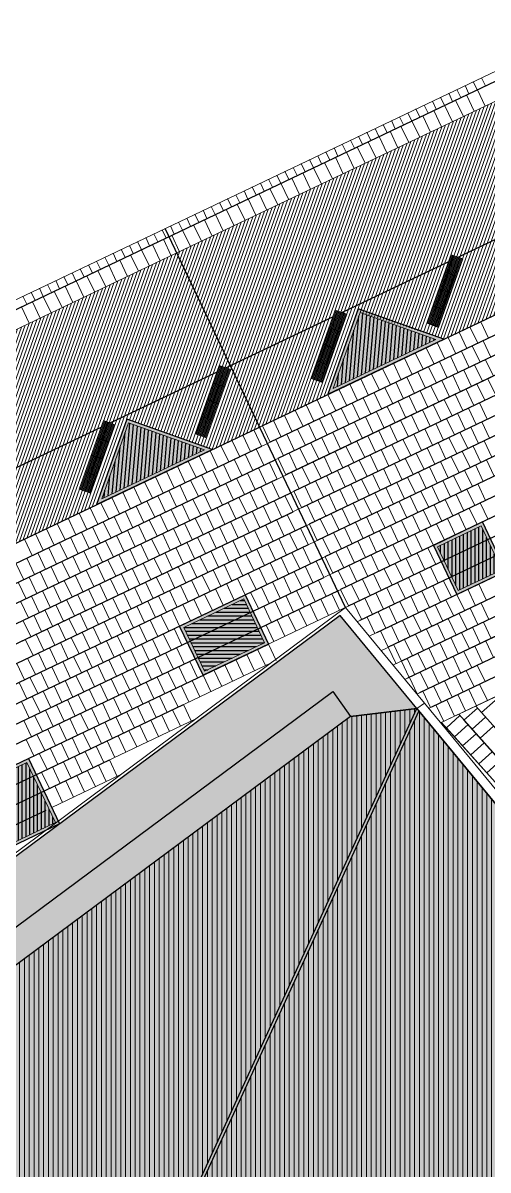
# Model space of a CAD drawing. Header units: metres. Extents: x 679599 to 680028, y 2748524 to 2748840.
# Drawn here: x 679898.91 to 679914.3, y 2748782.19 to 2748820.11 of the extents above; entities that cross this region are included whole.
import ezdxf

# ---------------------------------------------------------------- set-up
doc = ezdxf.new("R2010")
doc.units = ezdxf.units.M
doc.header["$LTSCALE"] = 5
doc.layers.add('00-AUX', color=2, linetype='Continuous', plot=False)
doc.layers.add('00-AUX Tree Pit', color=2, linetype='Continuous', plot=False)
for name, color, linetype, lineweight, plot in [('02-L-B-Barrier Curb', 210, 'Continuous', 5, False), ('02-L-B-Channel', 140, 'Continuous', 5, False), ('02-L-B-Curb', 11, 'Continuous', 5, False)]:
    doc.layers.add(name, color=color, linetype=linetype, lineweight=lineweight, plot=plot)
for name, color, linetype, lineweight in [('02-L-B-Flat Bar', 181, 'Continuous', 5), ('03-TR-Pavement_04_Dry Meadow_', 54, 'Continuous', 5), ('04-BK-Tree Pit', 6, 'Continuous', 5)]:
    doc.layers.add(name, color=color, linetype=linetype, lineweight=lineweight)
for name, color, linetype, lineweight, true_color in [('02-L-Joints-Paviment_07_Precast Concrete Blocks 60X40', 7, 'Continuous', 5, 0x999999), ('03-TR-Pavement_04_Dry Meadow_2', 7, 'Continuous', 5, 0xe2c75d), ('03-TR-Pavement_07_Precast Concrete Blocks 20X10', 7, 'Continuous', 5, 0x999999), ('03-TR-Pavement_07_Precast Concrete Blocks 60X40', 7, 'Continuous', 5, 0x999999), ('03-TR-Pavement_07_Precast irregular Concrete Blocks', 7, 'Continuous', 5, 0xb3b3b3)]:
    doc.layers.add(name, color=color, linetype=linetype, lineweight=lineweight, true_color=true_color)
doc.layers.add('03-TR-Pavement_00_Dry Swale', color=7, linetype='Continuous', true_color=0x6e5d3a)
doc.layers.add('03-TR-Tree Pit_White', color=7, linetype='Continuous', true_color=0xfcfcfc)
doc.layers.add('03-TR-Tree Pit_Green', color=46, linetype='Continuous')

# ---------------------------------------------------------------- blocks, each defined once
blk = doc.blocks.new('*U5')
at = {"layer": '02-L-B-Channel'}
blk.add_lwpolyline([(0, 0), (0, -0.3)], dxfattribs=at)
blk = doc.blocks.new('*U6')
at = {"layer": '02-L-B-Channel', "color": 0, "linetype": 'ByBlock', "lineweight": -2, "transparency": 16777216, "rotation": 25.44812428929673}
for p in [(679913.536, 2748818.038), (679913.807, 2748818.167), (679914.078, 2748818.296), (679912.724, 2748817.651), (679912.994, 2748817.78), (679913.265, 2748817.909), (679911.911, 2748817.264), (679912.182, 2748817.393), (679912.453, 2748817.522), (679911.098, 2748816.878), (679911.369, 2748817.006), (679911.64, 2748817.135), (679910.286, 2748816.491), (679910.556, 2748816.62), (679910.827, 2748816.749), (679909.473, 2748816.104), (679909.744, 2748816.233), (679910.015, 2748816.362), (679908.66, 2748815.717), (679908.931, 2748815.846), (679909.202, 2748815.975), (679907.847, 2748815.331), (679908.118, 2748815.46), (679908.389, 2748815.588), (679907.035, 2748814.944), (679907.306, 2748815.073), (679907.577, 2748815.202), (679906.222, 2748814.557), (679906.493, 2748814.686), (679906.764, 2748814.815), (679905.409, 2748814.17), (679905.68, 2748814.299), (679905.951, 2748814.428), (679904.597, 2748813.784), (679904.868, 2748813.913), (679905.139, 2748814.042), (679903.784, 2748813.397), (679904.055, 2748813.526), (679904.326, 2748813.655), (679902.971, 2748813.01), (679903.242, 2748813.139), (679903.513, 2748813.268), (679902.159, 2748812.624), (679902.43, 2748812.752), (679902.701, 2748812.881), (679901.346, 2748812.237), (679901.617, 2748812.366), (679901.888, 2748812.495), (679900.804, 2748811.979), (679901.075, 2748812.108), (679899.992, 2748811.592), (679900.263, 2748811.721), (679900.533, 2748811.85), (679899.179, 2748811.206), (679899.45, 2748811.334), (679899.721, 2748811.463), (679898.908, 2748811.077)]:
    blk.add_blockref('*U5', p, dxfattribs=at)
blk = doc.blocks.new('ALCORQUE RECTANGULAR')
at = {"layer": '03-TR-Tree Pit_Green', "ltscale": 0.3}
h = blk.add_hatch(dxfattribs=at)
h.set_pattern_fill('ANSI31', color=256, scale=0.04, angle=-45)
h.set_pattern_definition([(360, (-2068898.16958, 3428624.0145), (3e-17, 0.127), [])])
h.paths.add_polyline_path([(679903.391, 2748647.421), (679902.702, 2748648.869), (679904.689, 2748649.814), (679905.377, 2748648.367)])
at = {"layer": '03-TR-Tree Pit_White'}
h = blk.add_hatch(color=256, dxfattribs=at)
h.dxf.hatch_style = 1
h.paths.add_polyline_path([(679903.344, 2748647.288), (679902.569, 2748648.916), (679904.736, 2748649.947), (679905.511, 2748648.319)])
at = {"layer": '02-L-B-Curb'}
blk.add_lwpolyline([(679903.344, 2748647.288), (679902.569, 2748648.916), (679904.736, 2748649.947), (679905.511, 2748648.319)], close=True, dxfattribs=at)
at = {"layer": '02-L-B-Curb', "color": 6}
blk.add_lwpolyline([(679903.391, 2748647.421), (679902.702, 2748648.868), (679904.689, 2748649.814), (679905.378, 2748648.366)], close=True, dxfattribs=at)
blk = doc.blocks.new('Escocell Quadrat')
at = {"layer": '03-TR-Tree Pit_Green'}
h = blk.add_hatch(dxfattribs=at)
h.set_pattern_fill('ANSI31', color=256, scale=0.04, angle=19.5514)
h.set_pattern_definition([(64.551379247, (-1794786.01457, -2189831.7944), (-0.114677314033, 0.0545720958565), [])])
h.paths.add_polyline_path([(-1.159, 0.359), (-2.759, 0.359), (-2.759, -1.241), (-1.159, -1.241)])
at = {"layer": '03-TR-Tree Pit_White'}
h = blk.add_hatch(color=256, dxfattribs=at)
h.dxf.hatch_style = 1
h.paths.add_polyline_path([(-2.859, 0.459), (-1.059, 0.459), (-1.059, -1.341), (-2.859, -1.341)])
at = {"ltscale": 0.3}
blk.add_lwpolyline([(-2.759, -1.241), (-1.159, -1.241), (-1.159, 0.359), (-2.759, 0.359)], close=True, dxfattribs=at)
at = {"layer": '02-L-B-Curb', "ltscale": 0.3}
blk.add_lwpolyline([(-2.859, -1.341), (-1.059, -1.341), (-1.059, 0.459), (-2.859, 0.459)], close=True, dxfattribs=at)
blk = doc.blocks.new('Alcorque Parking 8m2')
at = {"layer": '03-TR-Tree Pit_Green', "ltscale": 0.3}
h = blk.add_hatch(dxfattribs=at)
h.set_pattern_fill('ANSI31', color=256, scale=0.04, angle=40)
h.set_pattern_definition([(85, (-679726.04474, -2748720.75428), (-0.1265167266577, 0.011068779329), [])])
h.paths.add_polyline_path([(-1.079, -0.384), (2.316, 1.231), (-0.189, 2.121)])
at = {"layer": '03-TR-Tree Pit_White'}
h = blk.add_hatch(color=256, dxfattribs=at)
h.dxf.hatch_style = 1
h.paths.add_polyline_path([(-1.254, -0.578), (2.577, 1.245), (-0.25, 2.249)])
at = {"layer": '02-L-B-Curb'}
blk.add_lwpolyline([(2.577, 1.245), (-0.25, 2.249), (-1.254, -0.578)], close=True, dxfattribs=at)
at = {"layer": '02-L-B-Curb', "color": 6}
blk.add_lwpolyline([(2.316, 1.231), (-0.189, 2.121), (-1.079, -0.384)], close=True, dxfattribs=at)
blk = doc.blocks.new('Piece Parking')
blk.add_wipeout([(-1.7, 0.2), (-1.7, -0.2), (0.7, -0.2), (0.7, 0.2)])
at = {"layer": '03-TR-Pavement_07_Precast irregular Concrete Blocks'}
h = blk.add_hatch(dxfattribs=at)
h.set_pattern_fill('ANSI31', color=256, scale=0.01, angle=135)
h.paths.add_polyline_path([(-1.7, 0.2), (0.7, 0.2), (0.7, -0.2), (-1.7, -0.2)])
blk.add_lwpolyline([(-1.7, 0.2), (0.7, 0.2), (0.7, -0.2), (-1.7, -0.2)], close=True)
at = {"layer": '02-L-Joints-Paviment_07_Precast Concrete Blocks 60X40'}
for points in [[(-1.1, 0.2), (-1.1, -0.2)], [(-0.5, 0.2), (-0.5, -0.2)], [(0.1, 0.2), (0.1, -0.2)]]:
    blk.add_lwpolyline(points, dxfattribs=at)
blk = doc.blocks.new('*U48')
at = {"rotation": 44.98941877856481}
blk.add_blockref('Piece Parking', (-0.199, -0.481), dxfattribs=at)
blk = doc.blocks.new('*U49')
at = {"layer": '02-L-B-Barrier Curb', "color": 0, "linetype": 'ByBlock', "lineweight": -2, "transparency": 16777216, "rotation": 25.44812303892089}
for p in [(679913.007, 2748812.232), (679909.169, 2748810.406), (679905.332, 2748808.58), (679901.494, 2748806.754)]:
    blk.add_blockref('*U48', p, dxfattribs=at)

msp = doc.modelspace()

# ---------------------------------------------------------------- hatches: boundary and pattern name
at = {"layer": '03-TR-Pavement_00_Dry Swale', "ltscale": 0.3}
h = msp.add_hatch(dxfattribs=at)
h.set_pattern_fill('ANSI38', color=256, scale=0.0393, angle=315)
h.paths.add_polyline_path([(679857.23, 2748759.464), (679909.163, 2748798.008), (679909.744, 2748797.184), (679911.938, 2748797.45), (679909.399, 2748800.523), (679856.611, 2748761.342)])
at = {"layer": '03-TR-Pavement_00_Dry Swale', "ltscale": 0.3, "true_color": 0xb29c70}
h = msp.add_hatch(dxfattribs=at)
h.set_pattern_fill('ANSI38', color=33, scale=0.0393, angle=315)
h.paths.add_polyline_path([(679909.744, 2748797.184), (679909.163, 2748798.008), (679857.23, 2748759.464), (679857.561, 2748758.458)])
at = {"layer": '03-TR-Pavement_04_Dry Meadow_', "linetype": 'Continuous'}
h = msp.add_hatch(dxfattribs=at)
h.set_pattern_fill('ANSI31', color=256, scale=0.0502, angle=45)
h.paths.add_polyline_path([(679911.938, 2748797.45), (679909.744, 2748797.184), (679857.561, 2748758.458), (679859.401, 2748752.884), (679904.284, 2748780.824)])
at = {"layer": '03-TR-Pavement_04_Dry Meadow_'}
h = msp.add_hatch(dxfattribs=at)
h.set_pattern_fill('ANSI31', color=256, scale=0.0502, angle=45)
h.paths.add_polyline_path([(679919.201, 2748764.2), (679930.812, 2748774.618), (679912.009, 2748797.364), (679904.357, 2748780.743), (679919.2, 2748764.199)])
at = {"layer": '03-TR-Pavement_04_Dry Meadow_2', "ltscale": 2, "transparency": 33554687}
h = msp.add_hatch(dxfattribs=at)
h.set_pattern_fill('AR-CONC', color=256, scale=0.0067, angle=290)
h.paths.add_polyline_path([(679911.938, 2748797.45), (679909.744, 2748797.184), (679857.561, 2748758.458), (679859.401, 2748752.884), (679904.284, 2748780.824)])
at = {"layer": '03-TR-Pavement_04_Dry Meadow_2', "transparency": 33554687}
h = msp.add_hatch(dxfattribs=at)
h.set_pattern_fill('AR-CONC', color=256, scale=0.0067, angle=290)
h.paths.add_polyline_path([(679919.201, 2748764.2), (679930.812, 2748774.618), (679911.938, 2748797.45), (679904.284, 2748780.824), (679919.2, 2748764.199)])
at = {"layer": '03-TR-Pavement_07_Precast Concrete Blocks 20X10'}
h = msp.add_hatch(dxfattribs=at)
h.set_pattern_fill('ANSI31', color=256, scale=0.0315, angle=25.5)
h.set_pattern_definition([(70.5, (0, 0), (-0.094275932128, 0.033384858509), [])])
edge = h.paths.add_edge_path()
edge.add_line((679846.747, 2748785.254), (679848.542, 2748781.477))
edge.add_line((679848.542, 2748781.477), (679851.428, 2748780.438))
edge.add_line((679851.428, 2748780.438), (679855.273, 2748782.267))
edge.add_line((679855.273, 2748782.267), (679856.277, 2748785.094))
edge.add_line((679856.277, 2748785.094), (679859.104, 2748784.09))
edge.add_line((679859.104, 2748784.09), (679862.949, 2748785.92))
edge.add_line((679862.949, 2748785.92), (679863.953, 2748788.747))
edge.add_line((679863.953, 2748788.747), (679866.78, 2748787.743))
edge.add_line((679866.78, 2748787.743), (679870.625, 2748789.573))
edge.add_line((679870.625, 2748789.573), (679871.629, 2748792.4))
edge.add_line((679871.629, 2748792.4), (679874.456, 2748791.396))
edge.add_line((679874.456, 2748791.396), (679878.294, 2748793.222))
edge.add_line((679878.294, 2748793.222), (679879.304, 2748796.052))
edge.add_line((679879.304, 2748796.052), (679882.132, 2748795.049))
edge.add_line((679882.132, 2748795.049), (679885.976, 2748796.878))
edge.add_line((679885.976, 2748796.878), (679886.946, 2748799.611))
edge.add_line((679886.946, 2748799.611), (679886.98, 2748799.704))
edge.add_line((679886.98, 2748799.704), (679889.807, 2748798.7))
edge.add_line((679889.807, 2748798.7), (679893.651, 2748800.53))
edge.add_line((679893.651, 2748800.53), (679894.655, 2748803.357))
edge.add_line((679894.655, 2748803.357), (679897.482, 2748802.353))
edge.add_line((679897.482, 2748802.353), (679901.327, 2748804.183))
edge.add_line((679901.327, 2748804.183), (679902.33, 2748807.009))
edge.add_line((679902.33, 2748807.009), (679905.158, 2748806.006))
edge.add_line((679905.158, 2748806.006), (679909.001, 2748807.835))
edge.add_line((679909.001, 2748807.835), (679909.972, 2748810.567))
edge.add_line((679909.972, 2748810.567), (679912.832, 2748809.658))
edge.add_line((679912.832, 2748809.658), (679916.677, 2748811.487))
edge.add_line((679916.677, 2748811.487), (679917.681, 2748814.314))
edge.add_line((679917.681, 2748814.314), (679920.508, 2748813.31))
edge.add_line((679920.508, 2748813.31), (679924.352, 2748815.139))
edge.add_line((679924.352, 2748815.139), (679925.356, 2748817.966))
edge.add_line((679925.356, 2748817.966), (679928.18, 2748816.961))
edge.add_line((679928.18, 2748816.961), (679932.025, 2748818.791))
edge.add_line((679932.025, 2748818.791), (679933.03, 2748821.618))
edge.add_line((679933.03, 2748821.618), (679935.857, 2748820.614))
edge.add_line((679935.857, 2748820.614), (679939.701, 2748822.444))
edge.add_line((679939.701, 2748822.444), (679940.705, 2748825.27))
edge.add_line((679940.705, 2748825.27), (679943.555, 2748824.267))
edge.add_line((679943.555, 2748824.267), (679947.475, 2748826.144))
edge.add_line((679947.475, 2748826.144), (679948.507, 2748829.047))
edge.add_line((679948.507, 2748829.047), (679946.708, 2748832.826))
edge.add_line((679946.708, 2748832.826), (679846.744, 2748785.257))

# ---------------------------------------------------------------- linework, layer by layer
at = {"layer": '00-AUX'}
for points in [[(679947.256, 2748833.751), (679845.621, 2748785.391)], [(679961.825, 2748832.961), (679906.828, 2748806.79)], [(679961.903, 2748832.334), (679907.086, 2748806.248)], [(679962.342, 2748831.878), (679907.345, 2748805.707)], [(679962.421, 2748831.251), (679907.603, 2748805.165)], [(679962.859, 2748830.795), (679907.863, 2748804.624)], [(679962.938, 2748830.168), (679908.12, 2748804.083)], [(679963.376, 2748829.712), (679908.38, 2748803.541)], [(679851.605, 2748783.013), (679948.419, 2748829.084)], [(679963.455, 2748829.085), (679908.638, 2748803)], [(679963.894, 2748828.63), (679908.897, 2748802.459)], [(679963.972, 2748828.002), (679909.155, 2748801.917)], [(679964.411, 2748827.547), (679909.414, 2748801.376)], [(679964.489, 2748826.92), (679909.672, 2748800.834)], [(679964.928, 2748826.464), (679910.057, 2748800.353)], [(679965.007, 2748825.837), (679910.603, 2748799.948)], [(679965.445, 2748825.381), (679910.995, 2748799.47)], [(679965.523, 2748824.754), (679911.433, 2748799.014)], [(679965.962, 2748824.298), (679911.633, 2748798.445)], [(679966.041, 2748823.671), (679912.028, 2748797.968)], [(679966.48, 2748823.216), (679912.422, 2748797.491)], [(679670.326, 2748694.247), (679906.736, 2748806.746)], [(679670.403, 2748693.619), (679906.813, 2748806.118)], [(679670.841, 2748693.163), (679907.252, 2748805.663)], [(679670.919, 2748692.536), (679907.329, 2748805.035)], [(679671.357, 2748692.08), (679907.767, 2748804.579)], [(679671.434, 2748691.452), (679907.845, 2748803.951)], [(679671.873, 2748690.996), (679908.283, 2748803.495)], [(679671.95, 2748690.369), (679908.36, 2748802.868)], [(679675.639, 2748691.46), (679908.831, 2748802.427)], [(679680.412, 2748693.066), (679908.864, 2748801.779)], [(679684.823, 2748694.501), (679909.347, 2748801.344)], [(679689.235, 2748695.936), (679907.032, 2748799.578)], [(679694.007, 2748697.543), (679904.22, 2748797.575)], [(679914.08, 2748797.313), (679950.007, 2748757.266)], [(679912.92, 2748796.809), (679948.98, 2748756.614)], [(679913.5, 2748797.061), (679949.427, 2748757.015)], [(679698.419, 2748698.977), (679901.769, 2748795.744)], [(679703.192, 2748700.584), (679899.679, 2748794.085)]]:
    msp.add_lwpolyline(points, dxfattribs=at)
at = {"layer": '00-AUX', "color": 3}
msp.add_lwpolyline([(679909.576, 2748800.779), (679903.611, 2748813.314)], dxfattribs=at)
at = {"layer": '00-AUX'}
for points in [[(679857.23, 2748759.464), (679909.163, 2748798.008), (679909.744, 2748797.184), (679911.938, 2748797.45), (679909.399, 2748800.523), (679856.611, 2748761.342)], [(679919.201, 2748764.2), (679930.812, 2748774.618), (679912.009, 2748797.364), (679904.357, 2748780.743), (679919.2, 2748764.199)]]:
    msp.add_lwpolyline(points, close=True, dxfattribs=at)
at = {"layer": '00-AUX', "ltscale": 0.3}
for points in [[(679857.561, 2748758.458), (679859.401, 2748752.884), (679904.284, 2748780.824), (679911.938, 2748797.45), (679909.744, 2748797.184), (679857.561, 2748758.458)], [(679911.938, 2748797.45), (679930.812, 2748774.618), (679947.781, 2748755.706), (679946.748, 2748755.06), (679900.601, 2748726.374), (679929.651, 2748752.553), (679904.284, 2748780.824)]]:
    msp.add_lwpolyline(points, dxfattribs=at)
at = {"layer": '00-AUX Tree Pit'}
for points in [[(679912.829, 2748809.657), (679910.002, 2748810.661), (679908.998, 2748807.834)], [(679905.171, 2748806.008), (679902.344, 2748807.012), (679901.34, 2748804.185)], [(679904.867, 2748798.544), (679904.092, 2748800.172), (679906.259, 2748801.203), (679907.034, 2748799.575)], [(679900.118, 2748793.629), (679898.489, 2748792.854), (679897.458, 2748795.021), (679899.086, 2748795.796)]]:
    msp.add_lwpolyline(points, close=True, dxfattribs=at)
at = {"layer": '00-AUX Tree Pit', "ltscale": 0.3}
msp.add_lwpolyline([(679913.262, 2748801.214), (679914.887, 2748801.987), (679914.114, 2748803.612), (679912.489, 2748802.839)], close=True, dxfattribs=at)
at = {"layer": '02-L-B-Channel'}
msp.add_lwpolyline([(679958.866, 2748839.608), (679599.301, 2748668.504)], dxfattribs=at)
msp.add_lwpolyline([(679948.04, 2748755.865), (679947.783, 2748755.704), (679930.821, 2748774.608), (679911.938, 2748797.45), (679912.189, 2748797.617), (679931.043, 2748774.81)], close=True, dxfattribs=at)
at = {"layer": '02-L-B-Curb'}
for p, q in [((679856.324, 2748761.253), (679909.576, 2748800.779)), ((679909.399, 2748800.523), (679856.611, 2748761.342)), ((679911.938, 2748797.45), (679909.399, 2748800.523)), ((679909.576, 2748800.779), (679912.189, 2748797.617)), ((679912.189, 2748797.617), (679911.938, 2748797.45))]:
    msp.add_line(p, q, dxfattribs=at)
for points in [[(679904.284, 2748780.824), (679911.938, 2748797.45)], [(679904.357, 2748780.743), (679912.009, 2748797.364)]]:
    msp.add_lwpolyline(points, dxfattribs=at)
at = {"layer": '02-L-B-Flat Bar'}
for points in [[(679851.427, 2748780.438), (679947.475, 2748826.144)], [(679917.279, 2748799.138), (679912.724, 2748796.971)]]:
    msp.add_lwpolyline(points, dxfattribs=at)
at = {"layer": '02-L-Joints-Paviment_07_Precast Concrete Blocks 60X40'}
for p, q in [((679946.708, 2748832.826), (679903.997, 2748812.502)), ((679846.744, 2748785.257), (679903.997, 2748812.502)), ((679910.995, 2748799.47), (679911.253, 2748798.928)), ((679911.433, 2748799.014), (679911.691, 2748798.473))]:
    msp.add_line(p, q, dxfattribs=at)
for points in [[(679913.479, 2748817.014), (679913.221, 2748817.555)], [(679913.84, 2748817.185), (679913.582, 2748817.727)], [(679914.201, 2748817.357), (679913.943, 2748817.899)], [(679912.756, 2748816.67), (679912.498, 2748817.212)], [(679913.117, 2748816.842), (679912.86, 2748817.383)], [(679912.034, 2748816.326), (679911.776, 2748816.868)], [(679912.395, 2748816.498), (679912.137, 2748817.04)], [(679911.311, 2748815.982), (679911.054, 2748816.524)], [(679911.673, 2748816.154), (679911.415, 2748816.696)], [(679910.589, 2748815.639), (679910.331, 2748816.18)], [(679910.95, 2748815.81), (679910.692, 2748816.352)], [(679909.506, 2748815.123), (679909.248, 2748815.665)], [(679909.867, 2748815.295), (679909.609, 2748815.837)], [(679910.228, 2748815.467), (679909.97, 2748816.008)], [(679908.783, 2748814.779), (679908.525, 2748815.321)], [(679909.144, 2748814.951), (679908.886, 2748815.493)], [(679908.061, 2748814.435), (679907.803, 2748814.977)], [(679908.422, 2748814.607), (679908.164, 2748815.149)], [(679907.338, 2748814.092), (679907.081, 2748814.633)], [(679907.7, 2748814.264), (679907.442, 2748814.805)], [(679906.616, 2748813.748), (679906.358, 2748814.29)], [(679906.977, 2748813.92), (679906.719, 2748814.462)], [(679905.532, 2748813.232), (679905.275, 2748813.774)], [(679905.894, 2748813.404), (679905.636, 2748813.946)], [(679906.255, 2748813.576), (679905.997, 2748814.118)], [(679904.81, 2748812.889), (679904.552, 2748813.43)], [(679905.171, 2748813.06), (679904.913, 2748813.602)], [(679904.088, 2748812.545), (679903.83, 2748813.087)], [(679904.449, 2748812.717), (679904.191, 2748813.258)], [(679903.451, 2748812.242), (679903.193, 2748812.782)], [(679903.812, 2748812.413), (679903.554, 2748812.954)], [(679902.367, 2748811.726), (679902.11, 2748812.267)], [(679902.728, 2748811.898), (679902.471, 2748812.439)], [(679903.089, 2748812.07), (679902.832, 2748812.61)], [(679901.645, 2748811.382), (679901.387, 2748811.923)], [(679902.006, 2748811.554), (679901.748, 2748812.095)], [(679900.922, 2748811.038), (679900.665, 2748811.579)], [(679901.283, 2748811.21), (679901.026, 2748811.751)], [(679900.2, 2748810.695), (679899.942, 2748811.235)], [(679900.561, 2748810.867), (679900.304, 2748811.407)], [(679899.116, 2748810.179), (679898.859, 2748810.72)], [(679899.477, 2748810.351), (679899.22, 2748810.892)], [(679899.839, 2748810.523), (679899.581, 2748811.064)], [(679913.696, 2748810.058), (679913.954, 2748809.516)], [(679914.057, 2748810.23), (679914.315, 2748809.688)], [(679912.973, 2748809.714), (679913.231, 2748809.173)], [(679913.335, 2748809.886), (679913.592, 2748809.344)], [(679914.135, 2748809.603), (679914.393, 2748809.061)], [(679912.251, 2748809.371), (679912.509, 2748808.829)], [(679912.612, 2748809.542), (679912.87, 2748809.001)], [(679913.413, 2748809.259), (679913.671, 2748808.717)], [(679913.774, 2748809.431), (679914.032, 2748808.889)], [(679911.168, 2748808.855), (679911.425, 2748808.313)], [(679911.529, 2748809.027), (679911.787, 2748808.485)], [(679911.89, 2748809.199), (679912.148, 2748808.657)], [(679912.691, 2748808.915), (679912.948, 2748808.373)], [(679913.052, 2748809.087), (679913.31, 2748808.545)], [(679914.213, 2748808.975), (679914.471, 2748808.433)], [(679910.445, 2748808.511), (679910.703, 2748807.969)], [(679910.806, 2748808.683), (679911.064, 2748808.141)], [(679911.968, 2748808.571), (679912.226, 2748808.03)], [(679912.329, 2748808.743), (679912.587, 2748808.202)], [(679913.129, 2748808.46), (679913.387, 2748807.918)], [(679913.491, 2748808.631), (679913.748, 2748808.09)], [(679913.852, 2748808.803), (679914.11, 2748808.262)], [(679909.723, 2748808.167), (679909.981, 2748807.626)], [(679910.084, 2748808.339), (679910.342, 2748807.797)], [(679911.246, 2748808.228), (679911.504, 2748807.686)], [(679911.607, 2748808.4), (679911.865, 2748807.858)], [(679912.407, 2748808.116), (679912.665, 2748807.574)], [(679912.768, 2748808.288), (679913.026, 2748807.746)], [(679913.93, 2748808.176), (679914.188, 2748807.634)], [(679914.291, 2748808.348), (679914.549, 2748807.806)], [(679909, 2748807.824), (679909.258, 2748807.282)], [(679909.362, 2748807.996), (679909.619, 2748807.454)], [(679910.162, 2748807.712), (679910.42, 2748807.17)], [(679910.524, 2748807.884), (679910.781, 2748807.342)], [(679910.885, 2748808.056), (679911.143, 2748807.514)], [(679911.685, 2748807.772), (679911.942, 2748807.23)], [(679912.046, 2748807.944), (679912.304, 2748807.402)], [(679913.208, 2748807.832), (679913.466, 2748807.291)], [(679913.569, 2748808.004), (679913.827, 2748807.462)], [(679907.917, 2748807.308), (679908.175, 2748806.766)], [(679908.278, 2748807.48), (679908.536, 2748806.938)], [(679908.639, 2748807.652), (679908.897, 2748807.11)], [(679909.44, 2748807.368), (679909.698, 2748806.827)], [(679909.801, 2748807.54), (679910.059, 2748806.998)], [(679910.962, 2748807.428), (679911.22, 2748806.887)], [(679911.323, 2748807.6), (679911.581, 2748807.058)], [(679912.124, 2748807.317), (679912.382, 2748806.775)], [(679912.485, 2748807.489), (679912.743, 2748806.947)], [(679912.847, 2748807.661), (679913.104, 2748807.119)], [(679913.647, 2748807.377), (679913.904, 2748806.835)], [(679914.008, 2748807.549), (679914.266, 2748807.007)], [(679907.194, 2748806.964), (679907.452, 2748806.422)], [(679907.556, 2748807.136), (679907.813, 2748806.594)], [(679908.718, 2748807.025), (679908.975, 2748806.483)], [(679909.079, 2748807.196), (679909.337, 2748806.655)], [(679910.24, 2748807.085), (679910.498, 2748806.543)], [(679910.601, 2748807.256), (679910.859, 2748806.715)], [(679911.402, 2748806.973), (679911.66, 2748806.431)], [(679911.763, 2748807.145), (679912.021, 2748806.603)], [(679912.924, 2748807.033), (679913.182, 2748806.491)], [(679913.285, 2748807.205), (679913.543, 2748806.663)], [(679906.544, 2748806.655), (679906.802, 2748806.113)], [(679906.833, 2748806.792), (679907.091, 2748806.251)], [(679907.995, 2748806.681), (679908.253, 2748806.139)], [(679908.356, 2748806.853), (679908.614, 2748806.311)], [(679909.156, 2748806.569), (679909.414, 2748806.027)], [(679909.518, 2748806.741), (679909.775, 2748806.199)], [(679909.879, 2748806.913), (679910.137, 2748806.371)], [(679910.679, 2748806.629), (679910.937, 2748806.087)], [(679911.041, 2748806.801), (679911.298, 2748806.259)], [(679912.202, 2748806.689), (679912.46, 2748806.147)], [(679912.563, 2748806.861), (679912.821, 2748806.319)], [(679913.364, 2748806.578), (679913.622, 2748806.036)], [(679913.725, 2748806.75), (679913.983, 2748806.208)], [(679914.086, 2748806.921), (679914.344, 2748806.38)], [(679905.822, 2748806.311), (679906.079, 2748805.769)], [(679906.183, 2748806.483), (679906.441, 2748805.941)], [(679907.273, 2748806.337), (679907.531, 2748805.795)], [(679907.634, 2748806.509), (679907.892, 2748805.967)], [(679908.434, 2748806.225), (679908.692, 2748805.683)], [(679908.795, 2748806.397), (679909.053, 2748805.855)], [(679909.957, 2748806.285), (679910.215, 2748805.744)], [(679910.318, 2748806.457), (679910.576, 2748805.916)], [(679911.118, 2748806.174), (679911.376, 2748805.632)], [(679911.479, 2748806.345), (679911.737, 2748805.804)], [(679911.841, 2748806.517), (679912.098, 2748805.976)], [(679912.641, 2748806.234), (679912.899, 2748805.692)], [(679913.003, 2748806.406), (679913.26, 2748805.864)], [(679914.164, 2748806.294), (679914.421, 2748805.752)], [(679904.738, 2748805.795), (679904.996, 2748805.254)], [(679905.099, 2748805.967), (679905.357, 2748805.425)], [(679905.46, 2748806.139), (679905.718, 2748805.597)], [(679906.26, 2748805.855), (679906.518, 2748805.313)], [(679906.621, 2748806.027), (679906.879, 2748805.485)], [(679907.712, 2748805.881), (679907.969, 2748805.34)], [(679908.073, 2748806.053), (679908.331, 2748805.511)], [(679909.235, 2748805.942), (679909.493, 2748805.4)], [(679909.596, 2748806.114), (679909.854, 2748805.572)], [(679910.396, 2748805.83), (679910.654, 2748805.288)], [(679910.757, 2748806.002), (679911.015, 2748805.46)], [(679911.919, 2748805.89), (679912.177, 2748805.348)], [(679912.28, 2748806.062), (679912.538, 2748805.52)], [(679913.441, 2748805.95), (679913.699, 2748805.408)], [(679913.802, 2748806.122), (679914.06, 2748805.58)], [(679904.016, 2748805.452), (679904.273, 2748804.91)], [(679904.377, 2748805.623), (679904.635, 2748805.082)], [(679905.538, 2748805.511), (679905.795, 2748804.97)], [(679905.899, 2748805.683), (679906.157, 2748805.141)], [(679907.06, 2748805.571), (679907.317, 2748805.029)], [(679907.35, 2748805.71), (679907.608, 2748805.168)], [(679908.151, 2748805.426), (679908.409, 2748804.884)], [(679908.512, 2748805.598), (679908.77, 2748805.056)], [(679908.874, 2748805.77), (679909.131, 2748805.228)], [(679909.673, 2748805.486), (679909.931, 2748804.944)], [(679910.035, 2748805.658), (679910.292, 2748805.116)], [(679911.197, 2748805.546), (679911.454, 2748805.005)], [(679911.558, 2748805.718), (679911.816, 2748805.176)], [(679912.358, 2748805.434), (679912.616, 2748804.893)], [(679912.719, 2748805.606), (679912.977, 2748805.065)], [(679913.08, 2748805.778), (679913.338, 2748805.236)], [(679913.881, 2748805.495), (679914.139, 2748804.953)], [(679914.242, 2748805.667), (679914.5, 2748805.125)], [(679903.293, 2748805.108), (679903.551, 2748804.566)], [(679903.654, 2748805.28), (679903.912, 2748804.738)], [(679904.815, 2748805.168), (679905.073, 2748804.626)], [(679905.176, 2748805.34), (679905.434, 2748804.798)], [(679905.976, 2748805.056), (679906.234, 2748804.514)], [(679906.337, 2748805.227), (679906.595, 2748804.686)], [(679906.698, 2748805.399), (679906.956, 2748804.858)], [(679907.79, 2748805.254), (679908.048, 2748804.712)], [(679908.951, 2748805.142), (679909.209, 2748804.601)], [(679909.312, 2748805.314), (679909.57, 2748804.772)], [(679910.113, 2748805.031), (679910.371, 2748804.489)], [(679910.474, 2748805.203), (679910.732, 2748804.661)], [(679910.835, 2748805.375), (679911.093, 2748804.833)], [(679911.635, 2748805.091), (679911.893, 2748804.549)], [(679911.997, 2748805.263), (679912.254, 2748804.721)], [(679913.158, 2748805.151), (679913.416, 2748804.609)], [(679913.52, 2748805.323), (679913.777, 2748804.781)], [(679902.571, 2748804.764), (679902.829, 2748804.222)], [(679902.932, 2748804.936), (679903.19, 2748804.394)], [(679903.732, 2748804.652), (679903.99, 2748804.11)], [(679904.093, 2748804.824), (679904.351, 2748804.282)], [(679904.454, 2748804.996), (679904.712, 2748804.454)], [(679905.254, 2748804.712), (679905.512, 2748804.17)], [(679905.615, 2748804.884), (679905.873, 2748804.342)], [(679906.776, 2748804.772), (679907.033, 2748804.23)], [(679907.137, 2748804.943), (679907.395, 2748804.402)], [(679908.229, 2748804.799), (679908.487, 2748804.257)], [(679908.59, 2748804.97), (679908.848, 2748804.429)], [(679909.391, 2748804.687), (679909.648, 2748804.145)], [(679909.752, 2748804.859), (679910.01, 2748804.317)], [(679910.913, 2748804.747), (679911.171, 2748804.205)], [(679911.274, 2748804.919), (679911.532, 2748804.377)], [(679912.436, 2748804.807), (679912.694, 2748804.265)], [(679912.797, 2748804.979), (679913.055, 2748804.437)], [(679913.597, 2748804.695), (679913.855, 2748804.154)], [(679913.958, 2748804.867), (679914.216, 2748804.325)], [(679901.849, 2748804.42), (679902.106, 2748803.879)], [(679902.21, 2748804.592), (679902.468, 2748804.05)], [(679903.009, 2748804.308), (679903.267, 2748803.766)], [(679903.371, 2748804.48), (679903.628, 2748803.938)], [(679904.531, 2748804.368), (679904.789, 2748803.826)], [(679904.892, 2748804.54), (679905.15, 2748803.998)], [(679906.053, 2748804.428), (679906.311, 2748803.886)], [(679906.414, 2748804.6), (679906.672, 2748804.058)], [(679907.214, 2748804.316), (679907.472, 2748803.774)], [(679907.575, 2748804.488), (679907.833, 2748803.946)], [(679907.867, 2748804.627), (679908.125, 2748804.085)], [(679908.668, 2748804.343), (679908.926, 2748803.801)], [(679909.029, 2748804.515), (679909.287, 2748803.973)], [(679910.191, 2748804.403), (679910.448, 2748803.861)], [(679910.552, 2748804.575), (679910.81, 2748804.033)], [(679911.353, 2748804.292), (679911.61, 2748803.75)], [(679911.714, 2748804.464), (679911.972, 2748803.922)], [(679912.075, 2748804.635), (679912.333, 2748804.094)], [(679912.875, 2748804.352), (679913.133, 2748803.81)], [(679913.236, 2748804.523), (679913.494, 2748803.982)], [(679900.765, 2748803.905), (679901.023, 2748803.363)], [(679901.126, 2748804.077), (679901.384, 2748803.535)], [(679901.487, 2748804.248), (679901.745, 2748803.707)], [(679902.287, 2748803.964), (679902.545, 2748803.423)], [(679902.648, 2748804.136), (679902.906, 2748803.595)], [(679903.809, 2748804.024), (679904.067, 2748803.482)], [(679904.17, 2748804.196), (679904.428, 2748803.654)], [(679904.97, 2748803.912), (679905.228, 2748803.37)], [(679905.331, 2748804.084), (679905.589, 2748803.542)], [(679905.692, 2748804.256), (679905.95, 2748803.714)], [(679906.492, 2748803.972), (679906.75, 2748803.43)], [(679906.853, 2748804.144), (679907.111, 2748803.602)], [(679908.307, 2748804.171), (679908.565, 2748803.63)], [(679909.468, 2748804.059), (679909.726, 2748803.518)], [(679909.829, 2748804.231), (679910.087, 2748803.69)], [(679910.63, 2748803.948), (679910.888, 2748803.406)], [(679910.991, 2748804.12), (679911.249, 2748803.578)], [(679912.152, 2748804.008), (679912.41, 2748803.466)], [(679912.514, 2748804.18), (679912.771, 2748803.638)], [(679913.314, 2748803.896), (679913.572, 2748803.355)], [(679913.676, 2748804.068), (679913.933, 2748803.526)], [(679914.037, 2748804.24), (679914.295, 2748803.698)], [(679900.043, 2748803.561), (679900.3, 2748803.019)], [(679900.404, 2748803.733), (679900.662, 2748803.191)], [(679901.565, 2748803.621), (679901.822, 2748803.079)], [(679901.926, 2748803.793), (679902.184, 2748803.251)], [(679903.087, 2748803.681), (679903.344, 2748803.139)], [(679903.448, 2748803.852), (679903.706, 2748803.311)], [(679904.247, 2748803.568), (679904.505, 2748803.027)], [(679904.609, 2748803.74), (679904.866, 2748803.199)], [(679905.769, 2748803.628), (679906.027, 2748803.086)], [(679906.131, 2748803.8), (679906.388, 2748803.258)], [(679906.93, 2748803.516), (679907.188, 2748802.974)], [(679907.291, 2748803.688), (679907.549, 2748803.146)], [(679907.652, 2748803.86), (679907.91, 2748803.318)], [(679908.385, 2748803.544), (679908.642, 2748803.002)], [(679908.746, 2748803.716), (679909.004, 2748803.174)], [(679909.107, 2748803.888), (679909.365, 2748803.346)], [(679909.908, 2748803.604), (679910.166, 2748803.062)], [(679910.269, 2748803.776), (679910.527, 2748803.234)], [(679911.43, 2748803.664), (679911.688, 2748803.122)], [(679911.791, 2748803.836), (679912.049, 2748803.294)], [(679912.592, 2748803.553), (679912.85, 2748803.011)], [(679912.953, 2748803.724), (679913.211, 2748803.183)], [(679899.32, 2748803.217), (679899.578, 2748802.675)], [(679899.681, 2748803.389), (679899.939, 2748802.847)], [(679900.842, 2748803.277), (679901.1, 2748802.735)], [(679901.203, 2748803.449), (679901.461, 2748802.907)], [(679902.003, 2748803.165), (679902.261, 2748802.623)], [(679902.364, 2748803.337), (679902.622, 2748802.795)], [(679902.725, 2748803.509), (679902.983, 2748802.967)], [(679903.525, 2748803.225), (679903.783, 2748802.683)], [(679903.886, 2748803.397), (679904.144, 2748802.855)], [(679905.047, 2748803.284), (679905.305, 2748802.743)], [(679905.408, 2748803.456), (679905.666, 2748802.915)], [(679906.208, 2748803.172), (679906.466, 2748802.631)], [(679906.569, 2748803.344), (679906.827, 2748802.802)], [(679907.73, 2748803.232), (679907.988, 2748802.69)], [(679908.091, 2748803.404), (679908.349, 2748802.862)], [(679909.185, 2748803.26), (679909.443, 2748802.719)], [(679909.547, 2748803.432), (679909.804, 2748802.89)], [(679910.347, 2748803.148), (679910.604, 2748802.607)], [(679910.708, 2748803.32), (679910.966, 2748802.779)], [(679911.069, 2748803.492), (679911.327, 2748802.95)], [(679911.87, 2748803.209), (679912.127, 2748802.667)], [(679912.231, 2748803.381), (679912.489, 2748802.839)], [(679898.959, 2748803.045), (679899.217, 2748802.504)], [(679899.759, 2748802.761), (679900.016, 2748802.22)], [(679900.12, 2748802.933), (679900.378, 2748802.391)], [(679900.481, 2748803.105), (679900.739, 2748802.563)], [(679901.281, 2748802.821), (679901.538, 2748802.279)], [(679901.642, 2748802.993), (679901.9, 2748802.451)], [(679902.803, 2748802.881), (679903.06, 2748802.339)], [(679903.164, 2748803.053), (679903.422, 2748802.511)], [(679903.963, 2748802.769), (679904.221, 2748802.227)], [(679904.325, 2748802.941), (679904.582, 2748802.399)], [(679904.686, 2748803.113), (679904.944, 2748802.571)], [(679905.485, 2748802.829), (679905.743, 2748802.287)], [(679905.847, 2748803), (679906.104, 2748802.459)], [(679907.007, 2748802.888), (679907.265, 2748802.347)], [(679907.369, 2748803.06), (679907.626, 2748802.518)], [(679908.168, 2748802.776), (679908.426, 2748802.235)], [(679908.824, 2748803.089), (679909.082, 2748802.547)], [(679909.624, 2748802.805), (679909.882, 2748802.263)], [(679909.985, 2748802.977), (679910.243, 2748802.435)], [(679911.147, 2748802.865), (679911.405, 2748802.323)], [(679911.508, 2748803.037), (679911.766, 2748802.495)], [(679899.036, 2748802.418), (679899.294, 2748801.876)], [(679899.397, 2748802.589), (679899.655, 2748802.048)], [(679900.558, 2748802.477), (679900.816, 2748801.936)], [(679900.919, 2748802.649), (679901.177, 2748802.107)], [(679902.08, 2748802.537), (679902.338, 2748801.995)], [(679902.441, 2748802.709), (679902.699, 2748802.167)], [(679903.241, 2748802.425), (679903.499, 2748801.883)], [(679903.602, 2748802.597), (679903.86, 2748802.055)], [(679904.763, 2748802.485), (679905.021, 2748801.943)], [(679905.124, 2748802.657), (679905.382, 2748802.115)], [(679906.285, 2748802.545), (679906.543, 2748802.003)], [(679906.646, 2748802.717), (679906.904, 2748802.175)], [(679907.446, 2748802.433), (679907.704, 2748801.891)], [(679907.807, 2748802.604), (679908.065, 2748802.063)], [(679908.902, 2748802.461), (679909.16, 2748801.919)], [(679909.263, 2748802.633), (679909.521, 2748802.091)], [(679910.425, 2748802.521), (679910.683, 2748801.979)], [(679910.786, 2748802.693), (679911.044, 2748802.151)], [(679911.586, 2748802.409), (679911.844, 2748801.868)], [(679911.947, 2748802.581), (679912.205, 2748802.039)], [(679912.308, 2748802.753), (679912.566, 2748802.211)], [(679898.675, 2748802.246), (679898.933, 2748801.704)], [(679899.836, 2748802.134), (679900.094, 2748801.592)], [(679900.197, 2748802.306), (679900.455, 2748801.764)], [(679900.997, 2748802.022), (679901.254, 2748801.48)], [(679901.358, 2748802.193), (679901.616, 2748801.652)], [(679901.719, 2748802.365), (679901.977, 2748801.824)], [(679902.519, 2748802.081), (679902.776, 2748801.54)], [(679902.88, 2748802.253), (679903.138, 2748801.711)], [(679904.041, 2748802.141), (679904.298, 2748801.599)], [(679904.402, 2748802.313), (679904.66, 2748801.771)], [(679905.201, 2748802.029), (679905.459, 2748801.487)], [(679905.563, 2748802.201), (679905.82, 2748801.659)], [(679905.924, 2748802.373), (679906.182, 2748801.831)], [(679906.723, 2748802.089), (679906.981, 2748801.547)], [(679907.085, 2748802.261), (679907.342, 2748801.719)], [(679908.245, 2748802.149), (679908.503, 2748801.607)], [(679908.607, 2748802.32), (679908.864, 2748801.779)], [(679909.341, 2748802.006), (679909.599, 2748801.464)], [(679909.703, 2748802.178), (679909.96, 2748801.636)], [(679910.064, 2748802.349), (679910.322, 2748801.808)], [(679910.864, 2748802.066), (679911.121, 2748801.524)], [(679911.225, 2748802.237), (679911.483, 2748801.696)], [(679912.387, 2748802.126), (679912.645, 2748801.584)], [(679898.752, 2748801.618), (679899.01, 2748801.076)], [(679899.113, 2748801.79), (679899.371, 2748801.248)], [(679899.475, 2748801.962), (679899.732, 2748801.42)], [(679900.274, 2748801.678), (679900.532, 2748801.136)], [(679900.635, 2748801.85), (679900.893, 2748801.308)], [(679901.796, 2748801.738), (679902.054, 2748801.196)], [(679902.157, 2748801.909), (679902.415, 2748801.368)], [(679902.957, 2748801.625), (679903.215, 2748801.084)], [(679903.318, 2748801.797), (679903.576, 2748801.256)], [(679903.679, 2748801.969), (679903.937, 2748801.427)], [(679904.479, 2748801.685), (679904.737, 2748801.143)], [(679904.84, 2748801.857), (679905.098, 2748801.315)], [(679906.001, 2748801.745), (679906.259, 2748801.203)], [(679906.362, 2748801.917), (679906.62, 2748801.375)], [(679907.162, 2748801.633), (679907.42, 2748801.091)], [(679907.523, 2748801.805), (679907.781, 2748801.263)], [(679907.884, 2748801.977), (679908.142, 2748801.435)], [(679908.684, 2748801.693), (679908.942, 2748801.151)], [(679910.141, 2748801.722), (679910.399, 2748801.18)], [(679910.502, 2748801.894), (679910.76, 2748801.352)], [(679911.664, 2748801.782), (679911.922, 2748801.24)], [(679912.026, 2748801.954), (679912.283, 2748801.412)], [(679912.826, 2748801.67), (679913.084, 2748801.129)], [(679899.552, 2748801.334), (679899.81, 2748800.792)], [(679899.913, 2748801.506), (679900.171, 2748800.964)], [(679901.074, 2748801.394), (679901.332, 2748800.852)], [(679901.435, 2748801.566), (679901.693, 2748801.024)], [(679902.235, 2748801.282), (679902.492, 2748800.74)], [(679902.596, 2748801.454), (679902.854, 2748800.912)], [(679903.757, 2748801.342), (679904.014, 2748800.8)], [(679904.118, 2748801.513), (679904.376, 2748800.972)], [(679905.279, 2748801.401), (679905.536, 2748800.86)], [(679905.64, 2748801.573), (679905.898, 2748801.031)], [(679906.439, 2748801.289), (679906.697, 2748800.747)], [(679906.801, 2748801.461), (679907.058, 2748800.919)], [(679907.961, 2748801.349), (679908.219, 2748800.807)], [(679908.323, 2748801.521), (679908.58, 2748800.979)], [(679909.122, 2748801.237), (679909.38, 2748800.695)], [(679909.419, 2748801.378), (679909.677, 2748800.836)], [(679909.78, 2748801.55), (679910.038, 2748801.008)], [(679910.581, 2748801.267), (679910.839, 2748800.725)], [(679910.942, 2748801.438), (679911.2, 2748800.897)], [(679911.303, 2748801.61), (679911.561, 2748801.069)], [(679912.104, 2748801.327), (679912.361, 2748800.785)], [(679912.465, 2748801.499), (679912.723, 2748800.957)], [(679913.627, 2748801.387), (679913.885, 2748800.845)], [(679913.988, 2748801.559), (679914.246, 2748801.017)], [(679898.829, 2748800.99), (679899.087, 2748800.448)], [(679899.191, 2748801.162), (679899.448, 2748800.62)], [(679899.99, 2748800.878), (679900.248, 2748800.336)], [(679900.351, 2748801.05), (679900.609, 2748800.508)], [(679900.713, 2748801.222), (679900.97, 2748800.68)], [(679901.512, 2748800.938), (679901.77, 2748800.396)], [(679901.873, 2748801.11), (679902.131, 2748800.568)], [(679903.034, 2748800.998), (679903.292, 2748800.456)], [(679903.395, 2748801.17), (679903.653, 2748800.628)], [(679904.195, 2748800.886), (679904.453, 2748800.344)], [(679904.556, 2748801.058), (679904.814, 2748800.516)], [(679904.917, 2748801.229), (679905.175, 2748800.688)], [(679907.239, 2748801.005), (679907.497, 2748800.463)], [(679907.6, 2748801.177), (679907.858, 2748800.635)], [(679908.4, 2748800.893), (679908.658, 2748800.351)], [(679908.761, 2748801.065), (679909.019, 2748800.523)], [(679909.858, 2748800.923), (679910.116, 2748800.381)], [(679910.22, 2748801.095), (679910.477, 2748800.553)], [(679911.381, 2748800.983), (679911.639, 2748800.441)], [(679911.742, 2748801.155), (679912, 2748800.613)], [(679912.543, 2748800.871), (679912.801, 2748800.33)], [(679912.904, 2748801.043), (679913.162, 2748800.502)], [(679913.266, 2748801.215), (679913.523, 2748800.673)], [(679914.065, 2748800.931), (679914.323, 2748800.389)], [(679899.268, 2748800.534), (679899.526, 2748799.993)], [(679899.629, 2748800.706), (679899.887, 2748800.165)], [(679900.79, 2748800.594), (679901.048, 2748800.052)], [(679901.151, 2748800.766), (679901.409, 2748800.224)], [(679901.951, 2748800.482), (679902.208, 2748799.94)], [(679902.312, 2748800.654), (679902.57, 2748800.112)], [(679902.673, 2748800.826), (679902.931, 2748800.284)], [(679903.473, 2748800.542), (679903.73, 2748800)], [(679903.834, 2748800.714), (679904.092, 2748800.172)], [(679906.878, 2748800.833), (679907.136, 2748800.292)], [(679907.677, 2748800.549), (679907.935, 2748800.008)], [(679908.039, 2748800.721), (679908.296, 2748800.18)], [(679910.659, 2748800.639), (679910.917, 2748800.097)], [(679911.02, 2748800.811), (679911.278, 2748800.269)], [(679911.821, 2748800.528), (679912.079, 2748799.986)], [(679912.182, 2748800.7), (679912.44, 2748800.158)], [(679913.343, 2748800.587), (679913.6, 2748800.046)], [(679913.704, 2748800.759), (679913.962, 2748800.218)], [(679898.907, 2748800.363), (679899.165, 2748799.821)], [(679900.068, 2748800.25), (679900.325, 2748799.709)], [(679900.429, 2748800.422), (679900.687, 2748799.881)], [(679901.228, 2748800.138), (679901.486, 2748799.597)], [(679901.589, 2748800.31), (679901.847, 2748799.768)], [(679902.75, 2748800.198), (679903.008, 2748799.656)], [(679903.111, 2748800.37), (679903.369, 2748799.828)], [(679906.955, 2748800.206), (679907.213, 2748799.664)], [(679907.316, 2748800.378), (679907.574, 2748799.836)], [(679910.298, 2748800.467), (679910.555, 2748799.926)], [(679911.098, 2748800.184), (679911.356, 2748799.642)], [(679911.46, 2748800.356), (679911.717, 2748799.814)], [(679912.62, 2748800.244), (679912.878, 2748799.702)], [(679912.981, 2748800.416), (679913.239, 2748799.874)], [(679913.782, 2748800.132), (679914.04, 2748799.59)], [(679914.143, 2748800.304), (679914.401, 2748799.762)], [(679898.984, 2748799.735), (679899.242, 2748799.193)], [(679899.345, 2748799.907), (679899.603, 2748799.365)], [(679899.706, 2748800.079), (679899.964, 2748799.537)], [(679900.506, 2748799.795), (679900.764, 2748799.253)], [(679900.867, 2748799.966), (679901.125, 2748799.425)], [(679902.028, 2748799.854), (679902.286, 2748799.313)], [(679902.389, 2748800.026), (679902.647, 2748799.484)], [(679903.189, 2748799.742), (679903.447, 2748799.201)], [(679903.55, 2748799.914), (679903.808, 2748799.372)], [(679903.911, 2748800.086), (679904.169, 2748799.544)], [(679910.737, 2748800.012), (679910.995, 2748799.47)], [(679911.537, 2748799.728), (679911.795, 2748799.186)], [(679911.898, 2748799.9), (679912.156, 2748799.358)], [(679912.259, 2748800.072), (679912.517, 2748799.53)], [(679913.06, 2748799.788), (679913.318, 2748799.247)], [(679913.421, 2748799.96), (679913.679, 2748799.418)], [(679899.784, 2748799.451), (679900.041, 2748798.909)], [(679900.145, 2748799.623), (679900.403, 2748799.081)], [(679901.306, 2748799.511), (679901.563, 2748798.969)], [(679901.667, 2748799.683), (679901.925, 2748799.141)], [(679902.466, 2748799.399), (679902.724, 2748798.857)], [(679902.827, 2748799.57), (679903.085, 2748799.029)], [(679903.988, 2748799.458), (679904.246, 2748798.917)], [(679906.671, 2748799.406), (679906.929, 2748798.864)], [(679907.032, 2748799.578), (679907.29, 2748799.036)], [(679911.175, 2748799.556), (679911.433, 2748799.014)], [(679912.337, 2748799.445), (679912.595, 2748798.903)], [(679912.699, 2748799.616), (679912.956, 2748799.075)], [(679913.86, 2748799.505), (679914.118, 2748798.963)], [(679914.221, 2748799.677), (679914.479, 2748799.135)], [(679899.061, 2748799.107), (679899.319, 2748798.565)], [(679899.422, 2748799.279), (679899.68, 2748798.737)], [(679900.222, 2748798.995), (679900.48, 2748798.453)], [(679900.583, 2748799.167), (679900.841, 2748798.625)], [(679900.944, 2748799.339), (679901.202, 2748798.797)], [(679901.744, 2748799.055), (679902.002, 2748798.513)], [(679902.105, 2748799.227), (679902.363, 2748798.685)], [(679903.266, 2748799.115), (679903.524, 2748798.573)], [(679903.627, 2748799.286), (679903.885, 2748798.745)], [(679904.427, 2748799.003), (679904.684, 2748798.461)], [(679905.949, 2748799.062), (679906.206, 2748798.521)], [(679906.31, 2748799.234), (679906.568, 2748798.692)], [(679911.615, 2748799.101), (679911.873, 2748798.559)], [(679911.976, 2748799.273), (679912.234, 2748798.731)], [(679912.777, 2748798.989), (679913.034, 2748798.447)], [(679913.138, 2748799.161), (679913.396, 2748798.619)], [(679913.499, 2748799.333), (679913.757, 2748798.791)], [(679898.7, 2748798.935), (679898.958, 2748798.393)], [(679899.5, 2748798.651), (679899.757, 2748798.109)], [(679899.861, 2748798.823), (679900.119, 2748798.281)], [(679901.022, 2748798.711), (679901.279, 2748798.169)], [(679901.383, 2748798.883), (679901.641, 2748798.341)], [(679902.182, 2748798.599), (679902.44, 2748798.057)], [(679902.544, 2748798.771), (679902.801, 2748798.229)], [(679902.905, 2748798.943), (679903.163, 2748798.401)], [(679903.704, 2748798.659), (679903.962, 2748798.117)], [(679904.065, 2748798.831), (679904.323, 2748798.289)], [(679905.226, 2748798.719), (679905.484, 2748798.177)], [(679905.587, 2748798.89), (679905.845, 2748798.349)], [(679912.054, 2748798.645), (679912.312, 2748798.104)], [(679912.415, 2748798.817), (679912.673, 2748798.275)], [(679913.577, 2748798.706), (679913.835, 2748798.164)], [(679913.939, 2748798.878), (679914.196, 2748798.336)], [(679898.777, 2748798.307), (679899.035, 2748797.766)], [(679899.138, 2748798.479), (679899.396, 2748797.938)], [(679900.299, 2748798.367), (679900.557, 2748797.825)], [(679900.66, 2748798.539), (679900.918, 2748797.997)], [(679901.46, 2748798.255), (679901.718, 2748797.713)], [(679901.821, 2748798.427), (679902.079, 2748797.885)], [(679902.982, 2748798.315), (679903.24, 2748797.773)], [(679903.343, 2748798.487), (679903.601, 2748797.945)], [(679904.504, 2748798.375), (679904.762, 2748797.833)], [(679904.865, 2748798.547), (679905.123, 2748798.005)], [(679911.693, 2748798.473), (679911.951, 2748797.932)], [(679912.855, 2748798.362), (679913.113, 2748797.82)], [(679913.216, 2748798.534), (679913.474, 2748797.992)], [(679914.016, 2748798.25), (679914.274, 2748797.708)], [(679899.216, 2748797.852), (679899.473, 2748797.31)], [(679899.577, 2748798.024), (679899.835, 2748797.482)], [(679899.938, 2748798.195), (679900.196, 2748797.654)], [(679900.738, 2748797.911), (679900.995, 2748797.37)], [(679901.099, 2748798.083), (679901.357, 2748797.542)], [(679902.26, 2748797.971), (679902.517, 2748797.43)], [(679902.621, 2748798.143), (679902.879, 2748797.601)], [(679903.42, 2748797.859), (679903.678, 2748797.317)], [(679903.782, 2748798.031), (679904.039, 2748797.489)], [(679904.143, 2748798.203), (679904.401, 2748797.661)], [(679912.133, 2748798.018), (679912.39, 2748797.476)], [(679912.494, 2748798.19), (679912.752, 2748797.648)], [(679913.294, 2748797.906), (679913.552, 2748797.364)], [(679913.655, 2748798.078), (679913.913, 2748797.536)], [(679898.854, 2748797.68), (679899.112, 2748797.138)], [(679900.015, 2748797.568), (679900.273, 2748797.026)], [(679900.376, 2748797.74), (679900.634, 2748797.198)], [(679901.176, 2748797.456), (679901.434, 2748796.914)], [(679901.537, 2748797.628), (679901.795, 2748797.086)], [(679901.898, 2748797.799), (679902.156, 2748797.258)], [(679902.698, 2748797.515), (679902.956, 2748796.974)], [(679903.059, 2748797.687), (679903.317, 2748797.145)], [(679904.22, 2748797.575), (679904.478, 2748797.033)], [(679912.571, 2748797.562), (679912.829, 2748797.021)], [(679912.933, 2748797.734), (679913.19, 2748797.193)], [(679913.947, 2748797.461), (679913.5, 2748797.061)], [(679914.527, 2748797.713), (679914.08, 2748797.313)], [(679899.293, 2748797.224), (679899.551, 2748796.682)], [(679899.654, 2748797.396), (679899.912, 2748796.854)], [(679900.454, 2748797.112), (679900.711, 2748796.57)], [(679900.815, 2748797.284), (679901.073, 2748796.742)], [(679901.976, 2748797.172), (679902.233, 2748796.63)], [(679902.337, 2748797.344), (679902.595, 2748796.802)], [(679903.498, 2748797.231), (679903.755, 2748796.69)], [(679903.859, 2748797.403), (679904.117, 2748796.862)], [(679913.366, 2748797.21), (679912.92, 2748796.809)], [(679914.214, 2748797.164), (679913.767, 2748796.763)], [(679898.932, 2748797.052), (679899.189, 2748796.51)], [(679899.731, 2748796.768), (679899.989, 2748796.226)], [(679900.092, 2748796.94), (679900.35, 2748796.398)], [(679901.253, 2748796.828), (679901.511, 2748796.286)], [(679901.614, 2748797), (679901.872, 2748796.458)], [(679902.414, 2748796.716), (679902.672, 2748796.174)], [(679902.775, 2748796.888), (679903.033, 2748796.346)], [(679903.136, 2748797.06), (679903.394, 2748796.518)], [(679913.634, 2748796.912), (679913.187, 2748796.511)], [(679914.481, 2748796.866), (679914.034, 2748796.465)], [(679899.009, 2748796.424), (679899.267, 2748795.883)], [(679899.37, 2748796.596), (679899.628, 2748796.054)], [(679900.17, 2748796.312), (679900.427, 2748795.77)], [(679900.531, 2748796.484), (679900.789, 2748795.942)], [(679900.892, 2748796.656), (679901.15, 2748796.114)], [(679901.692, 2748796.372), (679901.949, 2748795.83)], [(679902.053, 2748796.544), (679902.311, 2748796.002)], [(679913.901, 2748796.614), (679913.454, 2748796.213)], [(679914.168, 2748796.316), (679913.721, 2748795.916)], [(679899.447, 2748795.968), (679899.705, 2748795.427)], [(679899.808, 2748796.14), (679900.066, 2748795.599)], [(679900.969, 2748796.028), (679901.227, 2748795.486)], [(679901.33, 2748796.2), (679901.588, 2748795.658)], [(679914.435, 2748796.019), (679913.988, 2748795.618)], [(679900.247, 2748795.685), (679900.505, 2748795.143)], [(679900.608, 2748795.856), (679900.866, 2748795.315)], [(679901.408, 2748795.572), (679901.665, 2748795.031)], [(679901.769, 2748795.744), (679902.027, 2748795.203)], [(679914.702, 2748795.721), (679914.255, 2748795.32)], [(679899.524, 2748795.341), (679899.782, 2748794.799)], [(679899.886, 2748795.513), (679900.143, 2748794.971)], [(679900.685, 2748795.229), (679900.943, 2748794.687)], [(679901.046, 2748795.401), (679901.304, 2748794.859)], [(679899.963, 2748794.885), (679900.221, 2748794.343)], [(679900.324, 2748795.057), (679900.582, 2748794.515)]]:
    msp.add_lwpolyline(points, dxfattribs=at)
at = {"layer": '03-TR-Pavement_07_Precast Concrete Blocks 60X40'}
for p, q in [((679602.439, 2748661.942), (679961.734, 2748832.918)), ((679602.698, 2748661.401), (679961.992, 2748832.376)), ((679602.956, 2748660.859), (679962.25, 2748831.835)), ((679603.215, 2748660.318), (679962.509, 2748831.293)), ((679603.474, 2748659.776), (679962.768, 2748830.752)), ((679603.732, 2748659.235), (679963.026, 2748830.21)), ((679733.636, 2748720.387), (679963.285, 2748829.669)), ((679733.894, 2748719.845), (679963.543, 2748829.127)), ((679723.497, 2748714.233), (679963.802, 2748828.586)), ((679906.517, 2748800.661), (679964.06, 2748828.045)), ((679906.774, 2748800.12), (679964.319, 2748827.503)), ((679911.147, 2748798.878), (679965.612, 2748824.796)), ((679911.541, 2748798.401), (679965.87, 2748824.255)), ((679911.935, 2748797.924), (679966.129, 2748823.713)), ((679912.33, 2748797.447), (679966.387, 2748823.172)), ((679912.724, 2748796.971), (679966.646, 2748822.63)), ((679910.359, 2748799.832), (679920.849, 2748804.824)), ((679910.753, 2748799.355), (679921.106, 2748804.282)), ((679884.097, 2748788.664), (679912.746, 2748802.297)), ((679909.964, 2748800.309), (679913.004, 2748801.755)), ((679723.755, 2748713.692), (679904.349, 2748799.63)), ((679713.899, 2748708.337), (679904.607, 2748799.088)), ((679899.344, 2748795.255), (679907.117, 2748798.954)), ((679913.889, 2748797.525), (679928.504, 2748781.235)), ((679899.602, 2748794.713), (679904.622, 2748797.102)), ((679913.324, 2748797.256), (679928.057, 2748780.835)), ((679912.76, 2748796.988), (679949.075, 2748756.509)), ((679899.86, 2748794.171), (679902.128, 2748795.251)), ((679838.715, 2748764.41), (679899.633, 2748793.399))]:
    msp.add_line(p, q, dxfattribs=at)

# ---------------------------------------------------------------- block references
at = {"layer": '02-L-B-Channel'}
msp.add_blockref('*U6', (0, 0), dxfattribs=at)
at = {"layer": '04-BK-Tree Pit'}
for name, p in [('Alcorque Parking 8m2', (679910.252, 2748808.412)), ('Alcorque Parking 8m2', (679902.594, 2748804.763)), ('ALCORQUE RECTANGULAR', (1.523, 151.256))]:
    msp.add_blockref(name, p, dxfattribs=at)
for name, p, rotation in [('Escocell Quadrat', (679915.268, 2748803.653), 25.44862075299672), ('ALCORQUE RECTANGULAR', (3428547.405, 2068890.285), 90)]:
    msp.add_blockref(name, p, dxfattribs=dict(at, rotation=rotation))

# ---------------------------------------------------------------- next in the draw order: block references
at = {"layer": '02-L-B-Barrier Curb'}
msp.add_blockref('*U49', (0, 0), dxfattribs=at)

doc.saveas('drawing.dxf')
